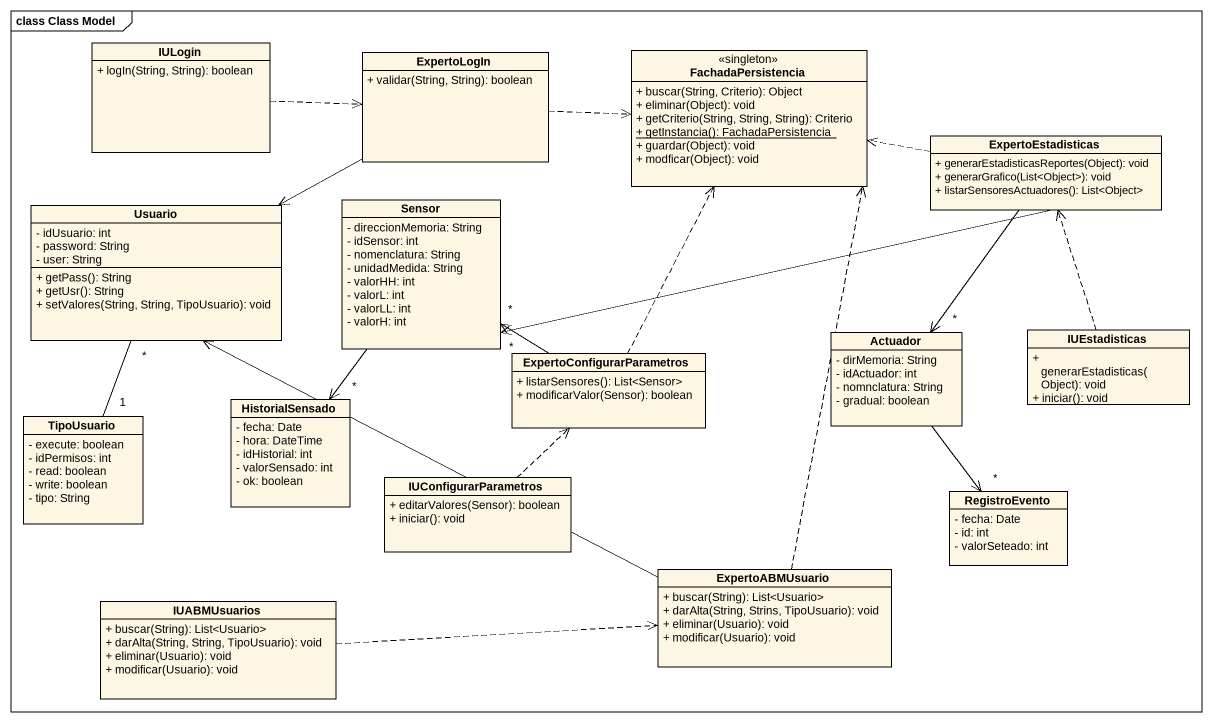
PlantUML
@startuml
mainframe class Class Model
hide circle
hide empty members
skinparam classAttributeIconSize 0
class IULogin {
  + logIn(String, String): boolean
}
class ExpertoLogIn {
  + validar(String, String): boolean
}
class FachadaPersistencia <<singleton>> {
  + buscar(String, Criterio): Object
  + eliminar(Object): void
  + getCriterio(String, String, String): Criterio
  {static} + getInstancia(): FachadaPersistencia
  + guardar(Object): void
  + modficar(Object): void
}
class ExpertoEstadisticas {
  + generarEstadisticasReportes(Object): void
  + generarGrafico(List<Object>): void
  + listarSensoresActuadores(): List<Object>
}
class Usuario {
  - idUsuario: int
  - password: String
  - user: String
  + getPass(): String
  + getUsr(): String
  + setValores(String, String, TipoUsuario): void
}
class Sensor {
  - direccionMemoria: String
  - idSensor: int
  - nomenclatura: String
  - unidadMedida: String
  - valorHH: int
  - valorL: int
  - valorLL: int
  - valorH: int
}
class Actuador {
  - dirMemoria: String
  - idActuador: int
  - nomnclatura: String
  - gradual: boolean
}
class IUEstadisticas {
  + generarEstadisticas(Object): void
  + iniciar(): void
}
class ExpertoConfigurarParametros {
  + listarSensores(): List<Sensor>
  + modificarValor(Sensor): boolean
}
class TipoUsuario {
  - execute: boolean
  - idPermisos: int
  - read: boolean
  - write: boolean
  - tipo: String
}
class HistorialSensado {
  - fecha: Date
  - hora: DateTime
  - idHistorial: int
  - valorSensado: int
  - ok: boolean
}
class IUConfigurarParametros {
  + editarValores(Sensor): boolean
  + iniciar(): void
}
class RegistroEvento {
  - fecha: Date
  - id: int
  - valorSeteado: int
}
class ExpertoABMUsuario {
  + buscar(String): List<Usuario>
  + darAlta(String, Strins, TipoUsuario): void
  + eliminar(Usuario): void
  + modificar(Usuario): void
}
class IUABMUsuarios {
  + buscar(String): List<Usuario>
  + darAlta(String, String, TipoUsuario): void
  + eliminar(Usuario): void
  + modificar(Usuario): void
}
IULogin .right.> ExpertoLogIn
ExpertoLogIn .right.> FachadaPersistencia
ExpertoLogIn -left-> Usuario
ExpertoEstadisticas .left.> FachadaPersistencia
ExpertoEstadisticas -left-> "*" Sensor
ExpertoEstadisticas --> "*" Actuador
Sensor --> "*" HistorialSensado
Actuador --> "*" RegistroEvento
IUEstadisticas .up.> ExpertoEstadisticas
ExpertoConfigurarParametros .up.> FachadaPersistencia
ExpertoConfigurarParametros -up-> "*" Sensor
TipoUsuario "1" -up- "*" Usuario
IUConfigurarParametros .up.> ExpertoConfigurarParametros
ExpertoABMUsuario .up.> FachadaPersistencia
ExpertoABMUsuario -left-> Usuario
IUABMUsuarios .right.> ExpertoABMUsuario
@enduml
